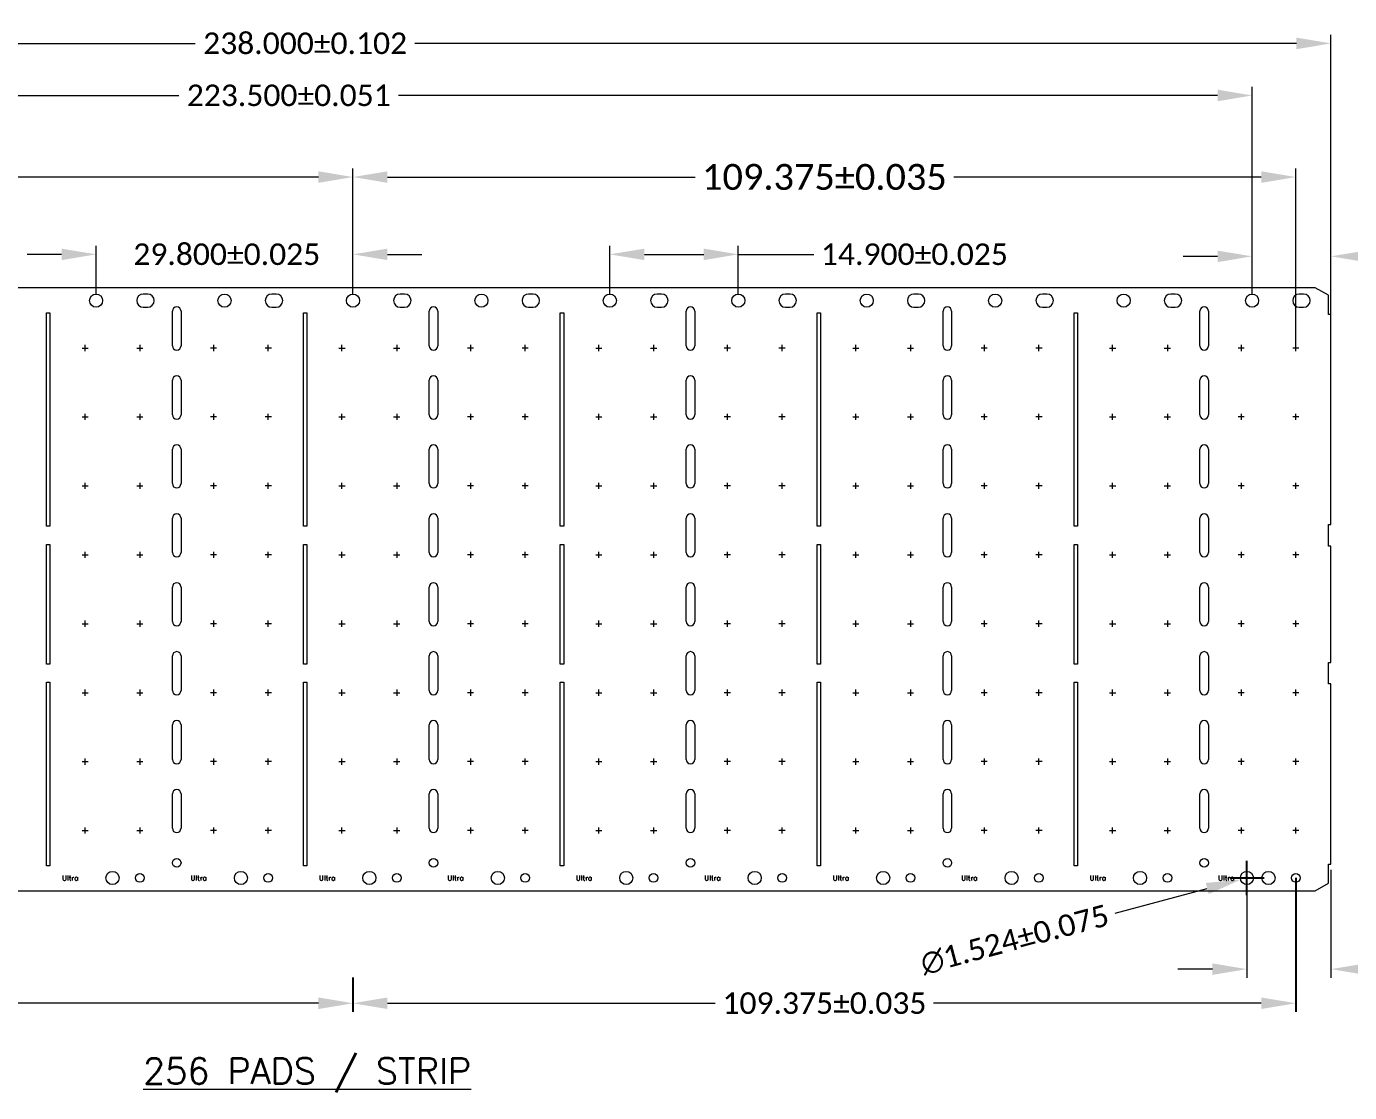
# Model space of a CAD drawing. Extents: x -92 to 604, y -481 to 70.
# Drawn here: x 9.7 to 163.2, y -466 to -342.3 of the extents above; entities that cross this region are included whole.
import ezdxf
from ezdxf.enums import TextEntityAlignment as Align

# ---------------------------------------------------------------- set-up
doc = ezdxf.new("R2010")
doc.units = 0
doc.header["$LTSCALE"] = 8
doc.header["$MEASUREMENT"] = 0
doc.linetypes.add('CENTER', pattern=[2, 1.25, -0.25, 0.25, -0.25])
doc.linetypes.add('HIDDEN', pattern=[0.375, 0.25, -0.125])
doc.layers.get('0').update_dxf_attribs({"linetype": 'CONTINUOUS'})
doc.layers.get('DEFPOINTS').update_dxf_attribs({"linetype": 'CONTINUOUS'})
doc.layers.add('AM_5', color=3, linetype='CONTINUOUS', lineweight=15)
for name, color, linetype in [('CEN', 2, 'CENTER'), ('COIN-LINE', 4, 'CONTINUOUS'), ('DIM', 7, 'CONTINUOUS'), ('LF-LINE', 1, 'CONTINUOUS'), ('PKG-OUT', 3, 'HIDDEN')]:
    doc.layers.add(name, color=color, linetype=linetype)
doc.styles.add('ROMANS', font='ROMANS', dxfattribs={"height": 2.5})
doc.styles.add('SIMPLEX', font='SIMPLEX', dxfattribs={"height": 2.5})
doc.styles.get("Standard").update_dxf_attribs({"font": 'SIMPLEX', "height": 3})
doc.dimstyles.new('DIM-B$0', dxfattribs={"dimscale": 4, "dimtxt": 0.1, "dimasz": 0.08, "dimexe": 0.05, "dimexo": 0.05, "dimgap": 0.06, "dimtad": 0, "dimdec": 3, "dimlfac": 2, "dimzin": 0, "dimdsep": 46, "dimtxsty": 'STANDARD', "dimcen": 0.05, "dimadec": 0, "dimazin": 0, "dimtfac": 1, "dimtdec": 3, "dimtofl": 0, "dimtmove": 2, "dimatfit": 3, "dimfxl": 1, "dimtolj": 1, "dimtzin": 0, "dimarcsym": 0})

# ---------------------------------------------------------------- blocks, each defined once
blk = doc.blocks.new('*D108')
at = {"layer": 'DEFPOINTS', "color": 0, "transparency": 16777216}
for p in [(1390.51, -2555.84), (1360.71, -2560.45), (1390.51, -2560.45)]:
    blk.add_point(p, dxfattribs=at)
at = {"layer": 'DIM', "color": 0, "lineweight": 0, "transparency": 16777216}
for p, q in [((1360.71, -2560.45), (1360.71, -2554.84)), ((1390.51, -2560.45), (1390.51, -2554.84)), ((1356.71, -2555.84), (1352.71, -2555.84)), ((1394.51, -2555.84), (1398.51, -2555.84))]:
    blk.add_line(p, q, dxfattribs=at)
at = {"layer": 'DIM', "color": 0, "transparency": 16777216}
for points in [[(1356.71, -2556.51), (1356.71, -2555.18), (1360.71, -2555.84)], [(1394.51, -2555.18), (1394.51, -2556.51), (1390.51, -2555.84)]]:
    blk.add_solid(points, dxfattribs=at)
at = {"layer": 'DIM', "color": 0, "lineweight": 0, "transparency": 16777216, "insert": (1375.87, -2555.84), "char_height": 3, "attachment_point": 5}
blk.add_mtext('\\A1;\\fCalibri|b0|i0|c0|p0;\\H0.833333x;29.800%%p0.025', dxfattribs=at)
blk = doc.blocks.new('*D0')
at = {"layer": 'DEFPOINTS', "color": 0, "transparency": 16777216}
for p in [(1503.96, -2627.27), (1494.21, -2629.06), (1503.96, -2638.79)]:
    blk.add_point(p, dxfattribs=at)
at = {"layer": 'DIM', "color": 0, "lineweight": 0, "transparency": 16777216}
for p, q in [((1503.96, -2627.27), (1503.96, -2639.79)), ((1494.21, -2629.06), (1494.21, -2639.79)), ((1490.21, -2638.79), (1486.21, -2638.79)), ((1507.96, -2638.79), (1511.96, -2638.79))]:
    blk.add_line(p, q, dxfattribs=at)
at = {"layer": 'DIM', "color": 0, "transparency": 16777216}
for points in [[(1490.21, -2639.46), (1490.21, -2638.13), (1494.21, -2638.79)], [(1507.96, -2638.13), (1507.96, -2639.46), (1503.96, -2638.79)]]:
    blk.add_solid(points, dxfattribs=at)
at = {"layer": 'DIM', "color": 0, "lineweight": 0, "transparency": 16777216, "insert": (1522.73, -2638.79), "char_height": 3, "attachment_point": 5}
blk.add_mtext('\\A1;\\fCalibri|b0|i0|c0|p0;\\H0.833333x;9.750%%p0.075', dxfattribs=at)
blk = doc.blocks.new('*D105')
at = {"layer": 'DEFPOINTS', "color": 0, "transparency": 16777216}
for p in [(1270.03, -2622.71), (1390.51, -2639.77), (1270.03, -2642.75)]:
    blk.add_point(p, dxfattribs=at)
at = {"layer": 'DIM', "color": 0, "lineweight": 0, "transparency": 16777216}
for p, q in [((1270.03, -2622.71), (1270.03, -2643.75)), ((1390.51, -2639.77), (1390.51, -2643.75)), ((1274.03, -2642.75), (1317.6, -2642.75)), ((1386.51, -2642.75), (1342.95, -2642.75))]:
    blk.add_line(p, q, dxfattribs=at)
at = {"layer": 'DIM', "color": 0, "transparency": 16777216}
for points in [[(1274.03, -2642.08), (1274.03, -2643.42), (1270.03, -2642.75)], [(1386.51, -2643.42), (1386.51, -2642.08), (1390.51, -2642.75)]]:
    blk.add_solid(points, dxfattribs=at)
at = {"layer": 'DIM', "color": 0, "lineweight": 0, "transparency": 16777216, "insert": (1330.27, -2642.75), "char_height": 3, "attachment_point": 5}
blk.add_mtext('\\A1;\\fCalibri|b0|i0|c0|p0;\\H0.833333x;120.475%%p0.035', dxfattribs=at)
blk = doc.blocks.new('*D113')
at = {"layer": 'DEFPOINTS', "color": 0, "transparency": 16777216}
for p in [(1390.51, -2546.87), (1390.51, -2560.45), (1270.03, -2566.71)]:
    blk.add_point(p, dxfattribs=at)
at = {"layer": 'DIM', "color": 0, "lineweight": 0, "transparency": 16777216}
for p, q in [((1270.03, -2566.71), (1270.03, -2545.87)), ((1390.51, -2560.45), (1390.51, -2545.87)), ((1274.03, -2546.87), (1317.6, -2546.87)), ((1386.51, -2546.87), (1342.95, -2546.87))]:
    blk.add_line(p, q, dxfattribs=at)
at = {"layer": 'DIM', "color": 0, "transparency": 16777216}
for points in [[(1274.03, -2546.2), (1274.03, -2547.54), (1270.03, -2546.87)], [(1386.51, -2547.54), (1386.51, -2546.2), (1390.51, -2546.87)]]:
    blk.add_solid(points, dxfattribs=at)
at = {"layer": 'DIM', "color": 0, "lineweight": 0, "transparency": 16777216, "insert": (1330.27, -2546.87), "char_height": 3, "attachment_point": 5}
blk.add_mtext('\\A1;\\fCalibri|b0|i0|c0|p0;\\H0.833333x;120.475%%p0.035', dxfattribs=at)
blk = doc.blocks.new('*D114')
at = {"layer": 'DEFPOINTS', "color": 0, "transparency": 16777216}
for p in [(1499.88, -2546.87), (1390.51, -2560.21), (1499.88, -2566.35)]:
    blk.add_point(p, dxfattribs=at)
at = {"layer": 'DIM', "color": 0, "lineweight": 0, "transparency": 16777216}
for p, q in [((1390.51, -2560.21), (1390.51, -2545.87)), ((1499.88, -2566.35), (1499.88, -2545.87)), ((1394.51, -2546.87), (1430.19, -2546.87)), ((1495.88, -2546.87), (1460.21, -2546.87))]:
    blk.add_line(p, q, dxfattribs=at)
at = {"layer": 'DIM', "color": 0, "transparency": 16777216}
for points in [[(1394.51, -2546.2), (1394.51, -2547.54), (1390.51, -2546.87)], [(1495.88, -2547.54), (1495.88, -2546.2), (1499.88, -2546.87)]]:
    blk.add_solid(points, dxfattribs=at)
at = {"layer": 'DIM', "color": 0, "lineweight": 0, "transparency": 16777216, "insert": (1445.2, -2546.87), "char_height": 3, "attachment_point": 5}
blk.add_mtext('\\A1;\\fCalibri|b0|i0|c0|p0;109.375%%p0.035', dxfattribs=at)
blk = doc.blocks.new('*D112')
at = {"layer": 'DEFPOINTS', "color": 0, "transparency": 16777216}
for p in [(1494.81, -2537.4), (1271.31, -2560.45), (1494.81, -2560.45)]:
    blk.add_point(p, dxfattribs=at)
at = {"layer": 'DIM', "color": 0, "lineweight": 0, "transparency": 16777216}
for p, q in [((1271.31, -2560.45), (1271.31, -2536.4)), ((1494.81, -2560.45), (1494.81, -2536.4)), ((1275.31, -2537.4), (1370.32, -2537.4)), ((1490.81, -2537.4), (1395.8, -2537.4))]:
    blk.add_line(p, q, dxfattribs=at)
at = {"layer": 'DIM', "color": 0, "transparency": 16777216}
for points in [[(1275.31, -2536.73), (1275.31, -2538.07), (1271.31, -2537.4)], [(1490.81, -2538.07), (1490.81, -2536.73), (1494.81, -2537.4)]]:
    blk.add_solid(points, dxfattribs=at)
at = {"layer": 'DIM', "color": 0, "lineweight": 0, "transparency": 16777216, "insert": (1383.06, -2537.4), "char_height": 3, "attachment_point": 5}
blk.add_mtext('\\A1;\\fCalibri|b0|i0|c0|p0;\\H0.833333x;223.500%%p0.051', dxfattribs=at)
blk = doc.blocks.new('*D111')
at = {"layer": 'DEFPOINTS', "color": 0, "transparency": 16777216}
for p in [(1503.96, -2531.36), (1265.96, -2562.72), (1503.96, -2562.81)]:
    blk.add_point(p, dxfattribs=at)
at = {"layer": 'DIM', "color": 0, "lineweight": 0, "transparency": 16777216}
for p, q in [((1265.96, -2562.72), (1265.96, -2530.36)), ((1503.96, -2562.81), (1503.96, -2530.36)), ((1269.96, -2531.36), (1372.22, -2531.36)), ((1499.96, -2531.36), (1397.7, -2531.36))]:
    blk.add_line(p, q, dxfattribs=at)
at = {"layer": 'DIM', "color": 0, "transparency": 16777216}
for points in [[(1269.96, -2530.69), (1269.96, -2532.03), (1265.96, -2531.36)], [(1499.96, -2532.03), (1499.96, -2530.69), (1503.96, -2531.36)]]:
    blk.add_solid(points, dxfattribs=at)
at = {"layer": 'DIM', "color": 0, "lineweight": 0, "transparency": 16777216, "insert": (1384.96, -2531.36), "char_height": 3, "attachment_point": 5}
blk.add_mtext('\\A1;\\fCalibri|b0|i0|c0|p0;\\H0.833333x;238.000%%p0.102', dxfattribs=at)
blk = doc.blocks.new('Mold Gate 孔')
at = {"color": 4, "lineweight": 0}
blk.add_circle((-578.56, -389.94), 0.5, dxfattribs=at)
at = {"layer": 'DIM', "color": 4, "lineweight": 0}
for p, q in [((-579.06, -329.94), (-579.06, -325.94)), ((-578.06, -325.94), (-578.06, -329.94)), ((-579.06, -337.94), (-579.06, -333.94)), ((-578.06, -333.94), (-578.06, -337.94)), ((-579.06, -345.94), (-579.06, -341.94)), ((-578.06, -341.94), (-578.06, -345.94)), ((-579.06, -353.94), (-579.06, -349.94)), ((-578.06, -349.94), (-578.06, -353.94)), ((-579.06, -361.94), (-579.06, -357.94)), ((-578.06, -357.94), (-578.06, -361.94)), ((-579.06, -369.94), (-579.06, -365.94)), ((-578.06, -365.94), (-578.06, -369.94)), ((-579.06, -377.94), (-579.06, -373.94)), ((-578.06, -373.94), (-578.06, -377.94)), ((-579.06, -385.94), (-579.06, -381.94)), ((-578.06, -381.94), (-578.06, -385.94))]:
    blk.add_line(p, q, dxfattribs=at)
for centre, start, end in [((-578.56, -325.94), 360, 180), ((-578.56, -329.94), 180, 360), ((-578.56, -333.94), 360, 180), ((-578.56, -337.94), 180, 360), ((-578.56, -341.94), 360, 180), ((-578.56, -345.94), 180, 360), ((-578.56, -349.94), 360, 180), ((-578.56, -353.94), 180, 360), ((-578.56, -357.94), 360, 180), ((-578.56, -361.94), 180, 360), ((-578.56, -365.94), 360, 180), ((-578.56, -369.94), 180, 360), ((-578.56, -373.94), 360, 180), ((-578.56, -377.94), 180, 360), ((-578.56, -381.94), 360, 180), ((-578.56, -385.94), 180, 360)]:
    blk.add_arc(centre, 0.5, start, end, dxfattribs=at)
blk = doc.blocks.new('*D103')
at = {"layer": 'DEFPOINTS', "color": 0, "transparency": 16777216}
for p in [(1493.47, -2628.41), (1494.95, -2628.01)]:
    blk.add_point(p, dxfattribs=at)
at = {"layer": 'DIM', "color": 0, "lineweight": -2, "transparency": 16777216}
for p, q in [((1494.21, -2630.21), (1494.21, -2626.21)), ((1492.21, -2628.21), (1496.21, -2628.21))]:
    blk.add_line(p, q, dxfattribs=at)
at = {"layer": 'DIM', "color": 0, "lineweight": 0, "transparency": 16777216}
blk.add_line((1478.93, -2632.28), (1489.61, -2629.44), dxfattribs=at)
at = {"layer": 'DIM', "color": 0, "transparency": 16777216}
blk.add_solid([(1489.78, -2630.08), (1489.44, -2628.79), (1493.47, -2628.41)], dxfattribs=at)
at = {"layer": 'DIM', "color": 0, "lineweight": 0, "transparency": 16777216, "insert": (1467.28, -2635.39), "char_height": 3, "attachment_point": 5, "rotation": 14.9268}
blk.add_mtext('\\A1;\\fCalibri|b0|i0|c0|p0;\\H0.833333x;∅1.524%%p0.075', dxfattribs=at)
blk = doc.blocks.new('*D104')
at = {"layer": 'DEFPOINTS', "color": 0, "transparency": 16777216}
for p in [(1499.88, -2628.21), (1390.51, -2639.77), (1499.88, -2642.75)]:
    blk.add_point(p, dxfattribs=at)
at = {"layer": 'DIM', "color": 0, "lineweight": -2, "transparency": 16777216}
for p, q in [((1499.88, -2628.21), (1499.88, -2643.75)), ((1390.51, -2639.77), (1390.51, -2643.75))]:
    blk.add_line(p, q, dxfattribs=at)
at = {"layer": 'DIM', "color": 0, "lineweight": 0, "transparency": 16777216}
for p, q in [((1394.51, -2642.75), (1432.52, -2642.75)), ((1495.88, -2642.75), (1457.87, -2642.75))]:
    blk.add_line(p, q, dxfattribs=at)
at = {"layer": 'DIM', "color": 0, "transparency": 16777216}
for points in [[(1394.51, -2642.08), (1394.51, -2643.42), (1390.51, -2642.75)], [(1495.88, -2643.42), (1495.88, -2642.08), (1499.88, -2642.75)]]:
    blk.add_solid(points, dxfattribs=at)
at = {"layer": 'DIM', "color": 0, "lineweight": 0, "transparency": 16777216, "insert": (1445.2, -2642.75), "char_height": 3, "attachment_point": 5}
blk.add_mtext('\\A1;\\fCalibri|b0|i0|c0|p0;\\H0.833333x;109.375%%p0.035', dxfattribs=at)
blk = doc.blocks.new('*D109')
at = {"layer": 'DEFPOINTS', "color": 0, "transparency": 16777216}
for p in [(1435.21, -2555.84), (1420.31, -2560.45), (1435.21, -2560.45)]:
    blk.add_point(p, dxfattribs=at)
at = {"layer": 'DIM', "color": 0, "lineweight": 0, "transparency": 16777216}
for p, q in [((1420.31, -2560.45), (1420.31, -2554.84)), ((1435.21, -2560.45), (1435.21, -2554.84)), ((1424.31, -2555.84), (1431.21, -2555.84)), ((1435.21, -2555.84), (1443.96, -2555.84))]:
    blk.add_line(p, q, dxfattribs=at)
at = {"layer": 'DIM', "color": 0, "transparency": 16777216}
for points in [[(1424.31, -2555.18), (1424.31, -2556.51), (1420.31, -2555.84)], [(1431.21, -2556.51), (1431.21, -2555.18), (1435.21, -2555.84)]]:
    blk.add_solid(points, dxfattribs=at)
at = {"layer": 'DIM', "color": 0, "lineweight": 0, "transparency": 16777216, "insert": (1455.64, -2555.84), "char_height": 3, "attachment_point": 5}
blk.add_mtext('\\A1;\\fCalibri|b0|i0|c0|p0;\\H0.833333x;14.900%%p0.025', dxfattribs=at)
blk = doc.blocks.new('*D110')
at = {"layer": 'DEFPOINTS', "color": 0, "transparency": 16777216}
for p in [(1503.96, -2556.07), (1494.81, -2560.45), (1503.96, -2562.81)]:
    blk.add_point(p, dxfattribs=at)
at = {"layer": 'DIM', "color": 0, "lineweight": 0, "transparency": 16777216}
for p, q in [((1494.81, -2560.45), (1494.81, -2555.07)), ((1503.96, -2562.81), (1503.96, -2555.07)), ((1490.81, -2556.07), (1486.81, -2556.07)), ((1507.96, -2556.07), (1511.96, -2556.07))]:
    blk.add_line(p, q, dxfattribs=at)
at = {"layer": 'DIM', "color": 0, "transparency": 16777216}
for points in [[(1490.81, -2556.74), (1490.81, -2555.41), (1494.81, -2556.07)], [(1507.96, -2555.41), (1507.96, -2556.74), (1503.96, -2556.07)]]:
    blk.add_solid(points, dxfattribs=at)
at = {"layer": 'DIM', "color": 0, "lineweight": 0, "transparency": 16777216, "insert": (1522.76, -2556.07), "char_height": 3, "attachment_point": 5}
blk.add_mtext('\\A1;\\fCalibri|b0|i0|c0|p0;\\H0.833333x;9.150%%p0.076', dxfattribs=at)

msp = doc.modelspace()

# ---------------------------------------------------------------- linework, layer by layer
at = {"layer": 'AM_5', "color": 4, "lineweight": 0}
for points in [[(12.4463, -400.318), (12.0463, -400.318), (12.0463, -375.5325), (12.4463, -375.5325)], [(42.2463, -400.318), (41.8463, -400.318), (41.8463, -375.5325), (42.2463, -375.5325)], [(72.0463, -400.318), (71.6463, -400.318), (71.6463, -375.5325), (72.0463, -375.5325)], [(101.8463, -400.318), (101.4463, -400.318), (101.4463, -375.5325), (101.8463, -375.5325)], [(131.6463, -400.318), (131.2463, -400.318), (131.2463, -375.5325), (131.6463, -375.5325)], [(12.4463, -416.318), (12.0463, -416.318), (12.0463, -402.418), (12.4463, -402.418)], [(42.2463, -416.318), (41.8463, -416.318), (41.8463, -402.418), (42.2463, -402.418)], [(72.0463, -416.318), (71.6463, -416.318), (71.6463, -402.418), (72.0463, -402.418)], [(101.8463, -416.318), (101.4463, -416.318), (101.4463, -402.418), (101.8463, -402.418)], [(131.6463, -416.318), (131.2463, -416.318), (131.2463, -402.418), (131.6463, -402.418)], [(12.4463, -439.7325), (12.0463, -439.7325), (12.0463, -418.418), (12.4463, -418.418)], [(42.2463, -439.7325), (41.8463, -439.7325), (41.8463, -418.418), (42.2463, -418.418)], [(72.0463, -439.7325), (71.6463, -439.7325), (71.6463, -418.418), (72.0463, -418.418)], [(101.8463, -439.7325), (101.4463, -439.7325), (101.4463, -418.418), (101.8463, -418.418)], [(131.6463, -439.7325), (131.2463, -439.7325), (131.2463, -418.418), (131.6463, -418.418)]]:
    msp.add_lwpolyline(points, close=True, dxfattribs=at)
msp.add_circle((151.2963, -441.1325), 0.762, dxfattribs=at)
at = {"layer": 'CEN', "lineweight": 0}
for p, q in [((16.1673, -379.6325), (16.8825, -379.6325)), ((16.5213, -379.9865), (16.5213, -379.2714)), ((22.5102, -379.6325), (23.2253, -379.6325)), ((22.8713, -379.2714), (22.8713, -379.9865)), ((31.7825, -379.6325), (31.0673, -379.6325)), ((31.4213, -379.2714), (31.4213, -379.9865)), ((38.1253, -379.6325), (37.4102, -379.6325)), ((37.7713, -379.9865), (37.7713, -379.2714)), ((45.9673, -379.6325), (46.6825, -379.6325)), ((46.3213, -379.9865), (46.3213, -379.2714)), ((52.3102, -379.6325), (53.0253, -379.6325)), ((52.6713, -379.2714), (52.6713, -379.9865)), ((61.5825, -379.6325), (60.8673, -379.6325)), ((61.2213, -379.2714), (61.2213, -379.9865)), ((67.9253, -379.6325), (67.2102, -379.6325)), ((67.5713, -379.9865), (67.5713, -379.2714)), ((75.7673, -379.6325), (76.4825, -379.6325)), ((76.1213, -379.9865), (76.1213, -379.2714)), ((82.1102, -379.6325), (82.8253, -379.6325)), ((82.4713, -379.2714), (82.4713, -379.9865)), ((91.3825, -379.6325), (90.6673, -379.6325)), ((91.0213, -379.2714), (91.0213, -379.9865)), ((97.7253, -379.6325), (97.0102, -379.6325)), ((97.3713, -379.9865), (97.3713, -379.2714)), ((105.5673, -379.6325), (106.2825, -379.6325)), ((105.9213, -379.9865), (105.9213, -379.2714)), ((111.9102, -379.6325), (112.6253, -379.6325)), ((112.2713, -379.2714), (112.2713, -379.9865)), ((121.1825, -379.6325), (120.4673, -379.6325)), ((120.8213, -379.2714), (120.8213, -379.9865)), ((127.5253, -379.6325), (126.8102, -379.6325)), ((127.1713, -379.9865), (127.1713, -379.2714)), ((135.3673, -379.6325), (136.0825, -379.6325)), ((135.7213, -379.9865), (135.7213, -379.2714)), ((141.7102, -379.6325), (142.4253, -379.6325)), ((142.0713, -379.2714), (142.0713, -379.9865)), ((150.9825, -379.6325), (150.2673, -379.6325)), ((150.6213, -379.2714), (150.6213, -379.9865)), ((157.3253, -379.6325), (156.6102, -379.6325)), ((156.9713, -379.9865), (156.9713, -379.2714)), ((16.1673, -387.6325), (16.8825, -387.6325)), ((16.5213, -387.9865), (16.5213, -387.2714)), ((22.5102, -387.6325), (23.2253, -387.6325)), ((22.8713, -387.2714), (22.8713, -387.9865)), ((31.7825, -387.6325), (31.0673, -387.6325)), ((31.4213, -387.2714), (31.4213, -387.9865)), ((38.1253, -387.6325), (37.4102, -387.6325)), ((37.7713, -387.9865), (37.7713, -387.2714)), ((45.9673, -387.6325), (46.6825, -387.6325)), ((46.3213, -387.9865), (46.3213, -387.2714)), ((52.3102, -387.6325), (53.0253, -387.6325)), ((52.6713, -387.2714), (52.6713, -387.9865)), ((61.5825, -387.6325), (60.8673, -387.6325)), ((61.2213, -387.2714), (61.2213, -387.9865)), ((67.9253, -387.6325), (67.2102, -387.6325)), ((67.5713, -387.9865), (67.5713, -387.2714)), ((75.7673, -387.6325), (76.4825, -387.6325)), ((76.1213, -387.9865), (76.1213, -387.2714)), ((82.1102, -387.6325), (82.8253, -387.6325)), ((82.4713, -387.2714), (82.4713, -387.9865)), ((91.3825, -387.6325), (90.6673, -387.6325)), ((91.0213, -387.2714), (91.0213, -387.9865)), ((97.7253, -387.6325), (97.0102, -387.6325)), ((97.3713, -387.9865), (97.3713, -387.2714)), ((105.5673, -387.6325), (106.2825, -387.6325)), ((105.9213, -387.9865), (105.9213, -387.2714)), ((111.9102, -387.6325), (112.6253, -387.6325)), ((112.2713, -387.2714), (112.2713, -387.9865)), ((121.1825, -387.6325), (120.4673, -387.6325)), ((120.8213, -387.2714), (120.8213, -387.9865)), ((127.5253, -387.6325), (126.8102, -387.6325)), ((127.1713, -387.9865), (127.1713, -387.2714)), ((135.3673, -387.6325), (136.0825, -387.6325)), ((135.7213, -387.9865), (135.7213, -387.2714)), ((141.7102, -387.6325), (142.4253, -387.6325)), ((142.0713, -387.2714), (142.0713, -387.9865)), ((150.9825, -387.6325), (150.2673, -387.6325)), ((150.6213, -387.2714), (150.6213, -387.9865)), ((157.3253, -387.6325), (156.6102, -387.6325)), ((156.9713, -387.9865), (156.9713, -387.2714)), ((16.1673, -395.6325), (16.8825, -395.6325)), ((16.5213, -395.9865), (16.5213, -395.2714)), ((22.5102, -395.6325), (23.2253, -395.6325)), ((22.8713, -395.2714), (22.8713, -395.9865)), ((31.7825, -395.6325), (31.0673, -395.6325)), ((31.4213, -395.2714), (31.4213, -395.9865)), ((38.1253, -395.6325), (37.4102, -395.6325)), ((37.7713, -395.9865), (37.7713, -395.2714)), ((45.9673, -395.6325), (46.6825, -395.6325)), ((46.3213, -395.9865), (46.3213, -395.2714)), ((52.3102, -395.6325), (53.0253, -395.6325)), ((52.6713, -395.2714), (52.6713, -395.9865)), ((61.5825, -395.6325), (60.8673, -395.6325)), ((61.2213, -395.2714), (61.2213, -395.9865)), ((67.9253, -395.6325), (67.2102, -395.6325)), ((67.5713, -395.9865), (67.5713, -395.2714)), ((75.7673, -395.6325), (76.4825, -395.6325)), ((76.1213, -395.9865), (76.1213, -395.2714)), ((82.1102, -395.6325), (82.8253, -395.6325)), ((82.4713, -395.2714), (82.4713, -395.9865)), ((91.3825, -395.6325), (90.6673, -395.6325)), ((91.0213, -395.2714), (91.0213, -395.9865)), ((97.7253, -395.6325), (97.0102, -395.6325)), ((97.3713, -395.9865), (97.3713, -395.2714)), ((105.5673, -395.6325), (106.2825, -395.6325)), ((105.9213, -395.9865), (105.9213, -395.2714)), ((111.9102, -395.6325), (112.6253, -395.6325)), ((112.2713, -395.2714), (112.2713, -395.9865)), ((121.1825, -395.6325), (120.4673, -395.6325)), ((120.8213, -395.2714), (120.8213, -395.9865)), ((127.5253, -395.6325), (126.8102, -395.6325)), ((127.1713, -395.9865), (127.1713, -395.2714)), ((135.3673, -395.6325), (136.0825, -395.6325)), ((135.7213, -395.9865), (135.7213, -395.2714)), ((141.7102, -395.6325), (142.4253, -395.6325)), ((142.0713, -395.2714), (142.0713, -395.9865)), ((150.9825, -395.6325), (150.2673, -395.6325)), ((150.6213, -395.2714), (150.6213, -395.9865)), ((157.3253, -395.6325), (156.6102, -395.6325)), ((156.9713, -395.9865), (156.9713, -395.2714)), ((16.1673, -403.6325), (16.8825, -403.6325)), ((16.5213, -403.9865), (16.5213, -403.2714)), ((22.5102, -403.6325), (23.2253, -403.6325)), ((22.8713, -403.2714), (22.8713, -403.9865)), ((31.7825, -403.6325), (31.0673, -403.6325)), ((31.4213, -403.2714), (31.4213, -403.9865)), ((38.1253, -403.6325), (37.4102, -403.6325)), ((37.7713, -403.9865), (37.7713, -403.2714)), ((45.9673, -403.6325), (46.6825, -403.6325)), ((46.3213, -403.9865), (46.3213, -403.2714)), ((52.3102, -403.6325), (53.0253, -403.6325)), ((52.6713, -403.2714), (52.6713, -403.9865)), ((61.5825, -403.6325), (60.8673, -403.6325)), ((61.2213, -403.2714), (61.2213, -403.9865)), ((67.9253, -403.6325), (67.2102, -403.6325)), ((67.5713, -403.9865), (67.5713, -403.2714)), ((75.7673, -403.6325), (76.4825, -403.6325)), ((76.1213, -403.9865), (76.1213, -403.2714)), ((82.1102, -403.6325), (82.8253, -403.6325)), ((82.4713, -403.2714), (82.4713, -403.9865)), ((91.3825, -403.6325), (90.6673, -403.6325)), ((91.0213, -403.2714), (91.0213, -403.9865)), ((97.7253, -403.6325), (97.0102, -403.6325)), ((97.3713, -403.9865), (97.3713, -403.2714)), ((105.5673, -403.6325), (106.2825, -403.6325)), ((105.9213, -403.9865), (105.9213, -403.2714)), ((111.9102, -403.6325), (112.6253, -403.6325)), ((112.2713, -403.2714), (112.2713, -403.9865)), ((121.1825, -403.6325), (120.4673, -403.6325)), ((120.8213, -403.2714), (120.8213, -403.9865)), ((127.5253, -403.6325), (126.8102, -403.6325)), ((127.1713, -403.9865), (127.1713, -403.2714)), ((135.3673, -403.6325), (136.0825, -403.6325)), ((135.7213, -403.9865), (135.7213, -403.2714)), ((141.7102, -403.6325), (142.4253, -403.6325)), ((142.0713, -403.2714), (142.0713, -403.9865)), ((150.9825, -403.6325), (150.2673, -403.6325)), ((150.6213, -403.2714), (150.6213, -403.9865)), ((157.3253, -403.6325), (156.6102, -403.6325)), ((156.9713, -403.9865), (156.9713, -403.2714)), ((16.5213, -411.9865), (16.5213, -411.2714)), ((22.8713, -411.2714), (22.8713, -411.9865)), ((31.4213, -411.2714), (31.4213, -411.9865)), ((37.7713, -411.9865), (37.7713, -411.2714)), ((46.3213, -411.9865), (46.3213, -411.2714)), ((52.6713, -411.2714), (52.6713, -411.9865)), ((61.2213, -411.2714), (61.2213, -411.9865)), ((67.5713, -411.9865), (67.5713, -411.2714)), ((76.1213, -411.9865), (76.1213, -411.2714)), ((82.4713, -411.2714), (82.4713, -411.9865)), ((91.0213, -411.2714), (91.0213, -411.9865)), ((97.3713, -411.9865), (97.3713, -411.2714)), ((105.9213, -411.9865), (105.9213, -411.2714)), ((112.2713, -411.2714), (112.2713, -411.9865)), ((120.8213, -411.2714), (120.8213, -411.9865)), ((127.1713, -411.9865), (127.1713, -411.2714)), ((135.7213, -411.9865), (135.7213, -411.2714)), ((142.0713, -411.2714), (142.0713, -411.9865)), ((150.6213, -411.2714), (150.6213, -411.9865)), ((156.9713, -411.9865), (156.9713, -411.2714)), ((16.1673, -411.6325), (16.8825, -411.6325)), ((22.5102, -411.6325), (23.2253, -411.6325)), ((31.7825, -411.6325), (31.0673, -411.6325)), ((38.1253, -411.6325), (37.4102, -411.6325)), ((45.9673, -411.6325), (46.6825, -411.6325)), ((52.3102, -411.6325), (53.0253, -411.6325)), ((61.5825, -411.6325), (60.8673, -411.6325)), ((67.9253, -411.6325), (67.2102, -411.6325)), ((75.7673, -411.6325), (76.4825, -411.6325)), ((82.1102, -411.6325), (82.8253, -411.6325)), ((91.3825, -411.6325), (90.6673, -411.6325)), ((97.7253, -411.6325), (97.0102, -411.6325)), ((105.5673, -411.6325), (106.2825, -411.6325)), ((111.9102, -411.6325), (112.6253, -411.6325)), ((121.1825, -411.6325), (120.4673, -411.6325)), ((127.5253, -411.6325), (126.8102, -411.6325)), ((135.3673, -411.6325), (136.0825, -411.6325)), ((141.7102, -411.6325), (142.4253, -411.6325)), ((150.9825, -411.6325), (150.2673, -411.6325)), ((157.3253, -411.6325), (156.6102, -411.6325)), ((16.1673, -419.6325), (16.8825, -419.6325)), ((16.5213, -419.9865), (16.5213, -419.2714)), ((22.5102, -419.6325), (23.2253, -419.6325)), ((22.8713, -419.2714), (22.8713, -419.9865)), ((31.7825, -419.6325), (31.0673, -419.6325)), ((31.4213, -419.2714), (31.4213, -419.9865)), ((38.1253, -419.6325), (37.4102, -419.6325)), ((37.7713, -419.9865), (37.7713, -419.2714)), ((45.9673, -419.6325), (46.6825, -419.6325)), ((46.3213, -419.9865), (46.3213, -419.2714)), ((52.3102, -419.6325), (53.0253, -419.6325)), ((52.6713, -419.2714), (52.6713, -419.9865)), ((61.5825, -419.6325), (60.8673, -419.6325)), ((61.2213, -419.2714), (61.2213, -419.9865)), ((67.9253, -419.6325), (67.2102, -419.6325)), ((67.5713, -419.9865), (67.5713, -419.2714)), ((75.7673, -419.6325), (76.4825, -419.6325)), ((76.1213, -419.9865), (76.1213, -419.2714)), ((82.1102, -419.6325), (82.8253, -419.6325)), ((82.4713, -419.2714), (82.4713, -419.9865)), ((91.3825, -419.6325), (90.6673, -419.6325)), ((91.0213, -419.2714), (91.0213, -419.9865)), ((97.7253, -419.6325), (97.0102, -419.6325)), ((97.3713, -419.9865), (97.3713, -419.2714)), ((105.5673, -419.6325), (106.2825, -419.6325)), ((105.9213, -419.9865), (105.9213, -419.2714)), ((111.9102, -419.6325), (112.6253, -419.6325)), ((112.2713, -419.2714), (112.2713, -419.9865)), ((121.1825, -419.6325), (120.4673, -419.6325)), ((120.8213, -419.2714), (120.8213, -419.9865)), ((127.5253, -419.6325), (126.8102, -419.6325)), ((127.1713, -419.9865), (127.1713, -419.2714)), ((135.3673, -419.6325), (136.0825, -419.6325)), ((135.7213, -419.9865), (135.7213, -419.2714)), ((141.7102, -419.6325), (142.4253, -419.6325)), ((142.0713, -419.2714), (142.0713, -419.9865)), ((150.9825, -419.6325), (150.2673, -419.6325)), ((150.6213, -419.2714), (150.6213, -419.9865)), ((157.3253, -419.6325), (156.6102, -419.6325)), ((156.9713, -419.9865), (156.9713, -419.2714)), ((16.1673, -427.6325), (16.8825, -427.6325)), ((16.5213, -427.9865), (16.5213, -427.2714)), ((22.5102, -427.6325), (23.2253, -427.6325)), ((22.8713, -427.2714), (22.8713, -427.9865)), ((31.7825, -427.6325), (31.0673, -427.6325)), ((31.4213, -427.2714), (31.4213, -427.9865)), ((38.1253, -427.6325), (37.4102, -427.6325)), ((37.7713, -427.9865), (37.7713, -427.2714)), ((45.9673, -427.6325), (46.6825, -427.6325)), ((46.3213, -427.9865), (46.3213, -427.2714)), ((52.3102, -427.6325), (53.0253, -427.6325)), ((52.6713, -427.2714), (52.6713, -427.9865)), ((61.5825, -427.6325), (60.8673, -427.6325)), ((61.2213, -427.2714), (61.2213, -427.9865)), ((67.9253, -427.6325), (67.2102, -427.6325)), ((67.5713, -427.9865), (67.5713, -427.2714)), ((75.7673, -427.6325), (76.4825, -427.6325)), ((76.1213, -427.9865), (76.1213, -427.2714)), ((82.1102, -427.6325), (82.8253, -427.6325)), ((82.4713, -427.2714), (82.4713, -427.9865)), ((91.3825, -427.6325), (90.6673, -427.6325)), ((91.0213, -427.2714), (91.0213, -427.9865)), ((97.7253, -427.6325), (97.0102, -427.6325)), ((97.3713, -427.9865), (97.3713, -427.2714)), ((105.5673, -427.6325), (106.2825, -427.6325)), ((105.9213, -427.9865), (105.9213, -427.2714)), ((111.9102, -427.6325), (112.6253, -427.6325)), ((112.2713, -427.2714), (112.2713, -427.9865)), ((121.1825, -427.6325), (120.4673, -427.6325)), ((120.8213, -427.2714), (120.8213, -427.9865)), ((127.5253, -427.6325), (126.8102, -427.6325)), ((127.1713, -427.9865), (127.1713, -427.2714)), ((135.3673, -427.6325), (136.0825, -427.6325)), ((135.7213, -427.9865), (135.7213, -427.2714)), ((141.7102, -427.6325), (142.4253, -427.6325)), ((142.0713, -427.2714), (142.0713, -427.9865)), ((150.9825, -427.6325), (150.2673, -427.6325)), ((150.6213, -427.2714), (150.6213, -427.9865)), ((157.3253, -427.6325), (156.6102, -427.6325)), ((156.9713, -427.9865), (156.9713, -427.2714)), ((16.1673, -435.6325), (16.8825, -435.6325)), ((16.5213, -435.9865), (16.5213, -435.2714)), ((22.5102, -435.6325), (23.2253, -435.6325)), ((22.8713, -435.2714), (22.8713, -435.9865)), ((31.7825, -435.6325), (31.0673, -435.6325)), ((31.4213, -435.2714), (31.4213, -435.9865)), ((38.1253, -435.6325), (37.4102, -435.6325)), ((37.7713, -435.9865), (37.7713, -435.2714)), ((45.9673, -435.6325), (46.6825, -435.6325)), ((46.3213, -435.9865), (46.3213, -435.2714)), ((52.3102, -435.6325), (53.0253, -435.6325)), ((52.6713, -435.2714), (52.6713, -435.9865)), ((61.5825, -435.6325), (60.8673, -435.6325)), ((61.2213, -435.2714), (61.2213, -435.9865)), ((67.9253, -435.6325), (67.2102, -435.6325)), ((67.5713, -435.9865), (67.5713, -435.2714)), ((75.7673, -435.6325), (76.4825, -435.6325)), ((76.1213, -435.9865), (76.1213, -435.2714)), ((82.1102, -435.6325), (82.8253, -435.6325)), ((82.4713, -435.2714), (82.4713, -435.9865)), ((91.3825, -435.6325), (90.6673, -435.6325)), ((91.0213, -435.2714), (91.0213, -435.9865)), ((97.7253, -435.6325), (97.0102, -435.6325)), ((97.3713, -435.9865), (97.3713, -435.2714)), ((105.5673, -435.6325), (106.2825, -435.6325)), ((105.9213, -435.9865), (105.9213, -435.2714)), ((111.9102, -435.6325), (112.6253, -435.6325)), ((112.2713, -435.2714), (112.2713, -435.9865)), ((121.1825, -435.6325), (120.4673, -435.6325)), ((120.8213, -435.2714), (120.8213, -435.9865)), ((127.5253, -435.6325), (126.8102, -435.6325)), ((127.1713, -435.9865), (127.1713, -435.2714)), ((135.3673, -435.6325), (136.0825, -435.6325)), ((135.7213, -435.9865), (135.7213, -435.2714)), ((141.7102, -435.6325), (142.4253, -435.6325)), ((142.0713, -435.2714), (142.0713, -435.9865)), ((150.9825, -435.6325), (150.2673, -435.6325)), ((150.6213, -435.2714), (150.6213, -435.9865)), ((157.3253, -435.6325), (156.6102, -435.6325)), ((156.9713, -435.9865), (156.9713, -435.2714))]:
    msp.add_line(p, q, dxfattribs=at)
at = {"layer": 'COIN-LINE', "lineweight": 0}
for points in [[(23.7793, -374.8945, 1), (23.7793, -373.3705), (23.2713, -373.3705, 1), (23.2713, -374.8945)], [(38.6793, -374.8945, 1), (38.6793, -373.3705), (38.1713, -373.3705, 1), (38.1713, -374.8945)], [(53.5793, -374.8945, 1), (53.5793, -373.3705), (53.0713, -373.3705, 1), (53.0713, -374.8945)], [(68.4793, -374.8945, 1), (68.4793, -373.3705), (67.9713, -373.3705, 1), (67.9713, -374.8945)], [(83.3793, -374.8945, 1), (83.3793, -373.3705), (82.8713, -373.3705, 1), (82.8713, -374.8945)], [(98.2793, -374.8945, 1), (98.2793, -373.3705), (97.7713, -373.3705, 1), (97.7713, -374.8945)], [(113.1793, -374.8945, 1), (113.1793, -373.3705), (112.6713, -373.3705, 1), (112.6713, -374.8945)], [(128.0793, -374.8945, 1), (128.0793, -373.3705), (127.5713, -373.3705, 1), (127.5713, -374.8945)], [(142.9793, -374.8945, 1), (142.9793, -373.3705), (142.4713, -373.3705, 1), (142.4713, -374.8945)], [(157.8793, -374.8945, 1), (157.8793, -373.3705), (157.3713, -373.3705, 1), (157.3713, -374.8945)]]:
    msp.add_lwpolyline(points, format="xyb", close=True, dxfattribs=at)
for centre, radius in [((17.7963, -374.1325), 0.762), ((32.6963, -374.1325), 0.762), ((47.5963, -374.1325), 0.762), ((62.4963, -374.1325), 0.762), ((77.3963, -374.1325), 0.762), ((92.2963, -374.1325), 0.762), ((107.1963, -374.1325), 0.762), ((122.0963, -374.1325), 0.762), ((136.9963, -374.1325), 0.762), ((151.8963, -374.1325), 0.762), ((19.6963, -441.1325), 0.762), ((34.5963, -441.1325), 0.762), ((49.4963, -441.1325), 0.762), ((64.3963, -441.1325), 0.762), ((79.2963, -441.1325), 0.762), ((94.1963, -441.1325), 0.762), ((109.0963, -441.1325), 0.762), ((123.9963, -441.1325), 0.762), ((138.8963, -441.1325), 0.762), ((153.7963, -441.1325), 0.762), ((22.8713, -441.1325), 0.5), ((37.7713, -441.1325), 0.5), ((52.6713, -441.1325), 0.5), ((67.5713, -441.1325), 0.5), ((82.4713, -441.1325), 0.5), ((97.3713, -441.1325), 0.5), ((112.2713, -441.1325), 0.5), ((127.1713, -441.1325), 0.5), ((142.0713, -441.1325), 0.5), ((156.9713, -441.1325), 0.5)]:
    msp.add_circle(centre, radius, dxfattribs=at)
at = {"layer": 'DIM', "lineweight": 0}
for p, q in [((150.7963, -441.1325), (151.7963, -441.1325)), ((151.2963, -441.6325), (151.2963, -440.6325))]:
    msp.add_line(p, q, dxfattribs=at)
at = {"layer": 'LF-LINE', "lineweight": 0}
msp.add_lwpolyline([(-75.1243, -442.6325), (159.217, -442.6325), (160.7463, -441.7495), (160.7463, -439.5325), (161.0463, -439.5325), (161.0463, -418.618), (160.7463, -418.618), (160.7463, -416.118), (161.0463, -416.118), (161.0463, -402.618), (160.7463, -402.618), (160.7463, -400.118), (161.0463, -400.118), (161.0463, -375.7325), (160.7463, -375.7325), (160.7463, -373.5155), (159.217, -372.6325), (-75.1243, -372.6325)], dxfattribs=at)

# ---------------------------------------------------------------- block references
at = {"color": 3, "lineweight": 0}
for p in [(605.7059, -49.4315), (635.5059, -49.4315), (665.3059, -49.4315), (695.1059, -49.4315), (724.9059, -49.4315)]:
    msp.add_blockref('Mold Gate 孔', p, dxfattribs=at)

# ---------------------------------------------------------------- texts
at = {"layer": 'LF-LINE', "color": 7, "lineweight": 0, "style": 'ROMANS'}
msp.add_text('%%U256 PADS / STRIP', height=3, dxfattribs=at).set_placement((23.2404, -465.0363))
at = {"layer": 'PKG-OUT', "lineweight": 0, "style": 'SIMPLEX'}
for p in [(14.7963, -441.1325), (29.6963, -441.1325), (44.5963, -441.1325), (59.4963, -441.1325), (74.3963, -441.1325), (89.2963, -441.1325), (104.1963, -441.1325), (119.0963, -441.1325), (133.9963, -441.1325), (148.8963, -441.1325)]:
    msp.add_text('Ultra', height=0.6, dxfattribs=at).set_placement(p, align=Align.MIDDLE_CENTER)

# ---------------------------------------------------------------- dimensions: what is measured, and where the dimension line sits
at = {"layer": 'DIM', "color": 5, "lineweight": 0}
for base, p1, p2, text, override, picture, middle in [((161.0463, -344.2841), (-76.9537, -375.6484), (161.0463, -375.7325), '\\fCalibri|b0|i0|c0|p0;\\H0.833333x;<>', {"dimscale": 1, "dimtxt": 3, "dimasz": 4, "dimexe": 1, "dimexo": 0, "dimgap": 1, "dimlfac": 1, "dimtxsty": 'STANDARD', "dimcen": 2, "dimtol": 1, "dimtp": 0.102, "dimtm": 0.102, "dimtmove": 0, "dimlwd": 0, "dimlwe": 0}, '*D111', (42.0463, -344.2841)), ((151.8963, -350.322), (-71.6037, -373.3718), (151.8963, -373.3718), '\\fCalibri|b0|i0|c0|p0;\\H0.833333x;<>', {"dimscale": 1, "dimtxt": 3, "dimasz": 4, "dimexe": 1, "dimexo": 0, "dimgap": 1, "dimlfac": 1, "dimtxsty": 'STANDARD', "dimcen": 2, "dimtol": 1, "dimtp": 0.051, "dimtm": 0.051, "dimtmove": 0, "dimlwd": 0, "dimlwe": 0}, '*D112', (40.1463, -350.322)), ((156.9713, -359.7945), (47.5963, -373.1325), (156.9713, -379.2714), '\\fCalibri|b0|i0|c0|p0;<>', {"dimscale": 1, "dimtxt": 3, "dimasz": 4, "dimexe": 1, "dimexo": 0, "dimgap": 1, "dimlfac": 1, "dimtxsty": 'STANDARD', "dimcen": 2, "dimtol": 1, "dimtp": 0.035, "dimtm": 0.035, "dimtmove": 0, "dimlwd": 0, "dimlwe": 0}, '*D114', (102.2838, -359.7945)), ((161.0463, -368.998), (151.8963, -373.3705), (161.0463, -375.7325), '\\fCalibri|b0|i0|c0|p0;\\H0.833333x;<>', {"dimscale": 1, "dimtxt": 3, "dimasz": 4, "dimexe": 1, "dimexo": 0, "dimgap": 1, "dimlfac": 1, "dimtxsty": 'STANDARD', "dimcen": 2, "dimtol": 1, "dimtp": 0.076, "dimtm": 0.076, "dimtmove": 0, "dimlwd": 0, "dimlwe": 0}, '*D110', (179.8492, -368.998)), ((-72.8787, -455.6748), (47.5963, -452.6909), (-72.8787, -435.6289), '\\fCalibri|b0|i0|c0|p0;\\H0.833333x;<>', {"dimscale": 1, "dimtxt": 3, "dimasz": 4, "dimexe": 1, "dimexo": 0, "dimgap": 1, "dimlfac": 1, "dimtxsty": 'STANDARD', "dimcen": 2, "dimtol": 1, "dimtp": 0.035, "dimtm": 0.035, "dimtmove": 0, "dimlwd": 0, "dimlwe": 0}, '*D105', (-12.6412, -455.6748)), ((161.0463, -451.7165), (151.2963, -441.9824), (161.0463, -440.1941), '\\fCalibri|b0|i0|c0|p0;\\H0.833333x;<>', {"dimscale": 1, "dimtxt": 3, "dimasz": 4, "dimexe": 1, "dimexo": 0, "dimgap": 1, "dimdec": 3, "dimlfac": 1, "dimtxsty": 'STANDARD', "dimcen": 2, "dimtol": 1, "dimtp": 0.075, "dimtm": 0.075, "dimtmove": 0, "dimlwd": 0, "dimlwe": 0}, '*D0', (179.8117, -451.7165)), ((156.9713, -455.6748), (47.5963, -452.6909), (156.9713, -441.1325), '\\fCalibri|b0|i0|c0|p0;\\H0.833333x;<>', {"dimscale": 1, "dimtxt": 3, "dimasz": 4, "dimexe": 1, "dimexo": 0, "dimgap": 1, "dimlfac": 1, "dimtxsty": 'STANDARD', "dimcen": 2, "dimtol": 1, "dimtp": 0.035, "dimtm": 0.035, "dimtmove": 0, "dimlwd": 0}, '*D104', (102.2838, -455.6748))]:
    dim = msp.add_linear_dim(base=base, p1=p1, p2=p2, text=text, dimstyle='DIM-B$0', override=override, dxfattribs=at)
    dim.commit()
    dim.dimension.update_dxf_attribs({"geometry": picture, "text_midpoint": middle, "insert": (-1342.9137, 2187.0766)})
for base, p1, p2, override, picture, middle in [((47.5963, -359.7945), (-72.8787, -379.6289), (47.5963, -373.3705), {"dimscale": 1, "dimtxt": 3, "dimasz": 4, "dimexe": 1, "dimexo": 0, "dimgap": 1, "dimlfac": 1, "dimtxsty": 'STANDARD', "dimcen": 2, "dimtol": 1, "dimtp": 0.035, "dimtm": 0.035, "dimtmove": 0, "dimlwd": 0, "dimlwe": 0}, '*D113', (-12.6412, -359.7945)), ((47.5963, -368.7674), (17.7963, -373.3705), (47.5963, -373.3705), {"dimscale": 1, "dimtxt": 3, "dimasz": 4, "dimexe": 1, "dimexo": 0, "dimgap": 1, "dimlfac": 1, "dimtxsty": 'STANDARD', "dimcen": 2, "dimtol": 1, "dimtp": 0.025, "dimtm": 0.025, "dimtmove": 0, "dimlwd": 0, "dimlwe": 0}, '*D108', (32.9521, -368.7674)), ((92.2963, -368.7674), (77.3963, -373.3705), (92.2963, -373.3705), {"dimscale": 1, "dimtxt": 3, "dimasz": 4, "dimexe": 1, "dimexo": 0, "dimgap": 1, "dimlfac": 1, "dimtxsty": 'STANDARD', "dimcen": 2, "dimtol": 1, "dimtp": 0.025, "dimtm": 0.025, "dimtmove": 0, "dimlwd": 0, "dimlwe": 0}, '*D109', (112.7249, -368.7674))]:
    dim = msp.add_linear_dim(base=base, p1=p1, p2=p2, text='\\fCalibri|b0|i0|c0|p0;\\H0.833333x;<>', dimstyle='DIM-B$0', override=override, dxfattribs=at)
    dim.commit()
    dim.dimension.update_dxf_attribs({"geometry": picture, "text_midpoint": middle, "dimtype": 128, "insert": (-1342.9137, 2187.0766)})
dim = msp.add_diameter_dim_2p(p1=(152.0326, -440.9362), p2=(150.56, -441.3288), text='\\fCalibri|b0|i0|c0|p0;\\H0.833333x;<>', dimstyle='DIM-B$0', override={"dimscale": 1, "dimtxt": 3, "dimasz": 4, "dimexe": 1, "dimexo": 0, "dimgap": 1, "dimlfac": 1, "dimtxsty": 'STANDARD', "dimcen": 2, "dimtol": 1, "dimtp": 0.075, "dimtm": 0.075, "dimtmove": 0, "dimlwd": 0}, dxfattribs=at)
dim.commit()
dim.dimension.update_dxf_attribs({"geometry": '*D103', "text_midpoint": (124.3692, -448.3108), "dimtype": 131, "insert": (-1342.9137, 2187.0766)})

doc.saveas('drawing.dxf')
